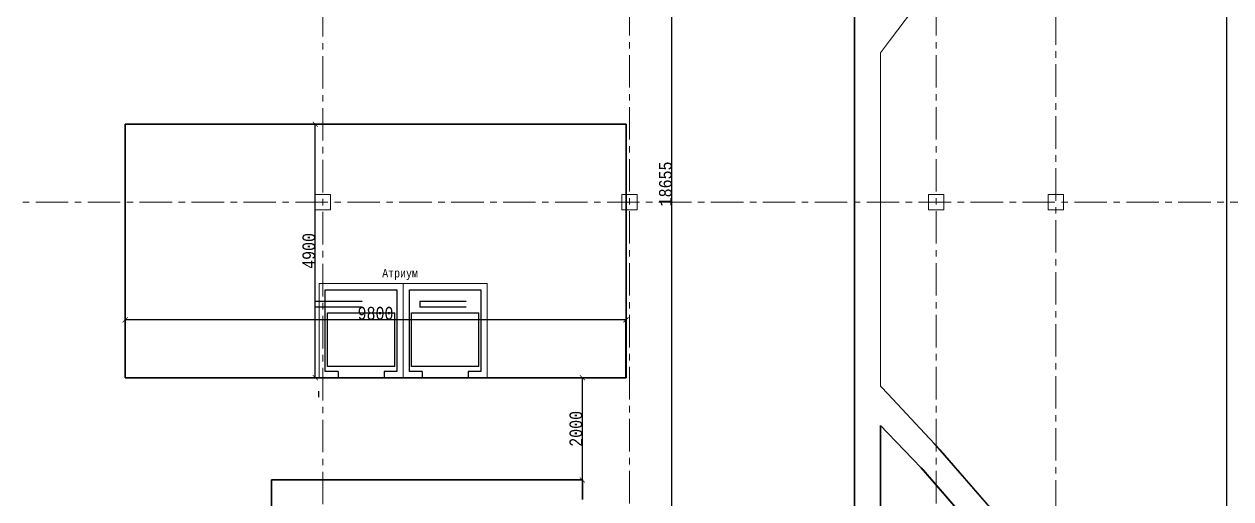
# Model space of a CAD drawing. Header units: millimetres. Extents: x -689206 to 4969298, y -1019800 to 703299.
# Drawn here: x 426683 to 450292, y 557228 to 566509 of the extents above; entities that cross this region are included whole.
import ezdxf

# ---------------------------------------------------------------- set-up
doc = ezdxf.new("R2010")
doc.units = ezdxf.units.MM
doc.linetypes.add('осеваяX2', pattern=[101.6, 63.5, -12.7, 12.7, -12.7])
for name, color, linetype, lineweight in [('несущие', 7, 'Continuous', 30), ('РАЗМЕРЫ', 7, 'Continuous', 9), ('стены', 7, 'Continuous', 20)]:
    doc.layers.add(name, color=color, linetype=linetype, lineweight=lineweight)
doc.styles.add('Аннотативный', font='isocteur.ttf', dxfattribs={"width": 0.7, "height": 250})
doc.dimstyles.new('Аннотативный', dxfattribs={"dimscale": 0, "dimtxt": 250, "dimasz": 100, "dimexe": 1.25, "dimexo": 0.625, "dimtad": 1, "dimdec": 0, "dimtxsty": 'Аннотативный', "dimblk": 'ARCHTICK', "dimcen": 2.5, "dimadec": 0, "dimazin": 0, "dimtfac": 1, "dimtdec": 0, "dimtmove": 0, "dimatfit": 3, "dimfxl": 1, "dimarcsym": 0})

# ---------------------------------------------------------------- blocks, each defined once
blk = doc.blocks.new('_ArchTick')
at = {"color": 0, "linetype": 'ByBlock', "const_width": 0.15}
blk.add_lwpolyline([(-0.5, -0.5), (0.5, 0.5)], dxfattribs=at)
blk = doc.blocks.new('*D692')
at = {"layer": 'Defpoints', "color": 0, "linetype": 'ByBlock', "lineweight": 20, "transparency": 16777216}
for p in [(439358, 572712), (439358, 572712), (439358, 554057)]:
    blk.add_point(p, dxfattribs=at)
at = {"layer": 'РАЗМЕРЫ', "color": 0, "linetype": 'ByBlock', "lineweight": -2, "transparency": 16777216}
for p, q in [((439358, 554057), (439358, 572712)), ((439359, 572712), (439359, 572712)), ((439359, 554057), (439359, 554057))]:
    blk.add_line(p, q, dxfattribs=at)
at = {"layer": 'РАЗМЕРЫ', "color": 0, "linetype": 'ByBlock', "lineweight": -2, "transparency": 16777216, "xscale": 100, "yscale": 100, "zscale": 100}
for p, rotation in [((439358, 572712), 90), ((439358, 554057), 270)]:
    blk.add_blockref('_ArchTick', p, dxfattribs=dict(at, rotation=rotation))
at = {"layer": 'РАЗМЕРЫ', "color": 0, "linetype": 'ByBlock', "lineweight": 25, "transparency": 16777216, "insert": (439232, 563385), "char_height": 250, "attachment_point": 5, "rotation": 90, "style": 'Аннотативный'}
blk.add_mtext('18655', dxfattribs=at)
blk = doc.blocks.new('*D694')
at = {"layer": 'Defpoints', "color": 0, "linetype": 'ByBlock', "lineweight": 20, "transparency": 16777216}
for p in [(432380, 564553), (432380, 564553), (432380, 559597)]:
    blk.add_point(p, dxfattribs=at)
at = {"layer": 'РАЗМЕРЫ', "color": 0, "linetype": 'ByBlock', "lineweight": -2, "transparency": 16777216}
for p, q in [((432380, 559597), (432380, 564553)), ((432381, 564553), (432382, 564553)), ((432381, 559597), (432382, 559597))]:
    blk.add_line(p, q, dxfattribs=at)
at = {"layer": 'РАЗМЕРЫ', "color": 0, "linetype": 'ByBlock', "lineweight": -2, "transparency": 16777216, "xscale": 100, "yscale": 100, "zscale": 100}
for p, rotation in [((432380, 564553), 90), ((432380, 559597), 270)]:
    blk.add_blockref('_ArchTick', p, dxfattribs=dict(at, rotation=rotation))
at = {"layer": 'РАЗМЕРЫ', "color": 0, "linetype": 'ByBlock', "lineweight": 20, "transparency": 16777216, "insert": (432255, 562075), "char_height": 250, "attachment_point": 5, "rotation": 90, "style": 'Аннотативный'}
blk.add_mtext('4900', dxfattribs=at)
blk = doc.blocks.new('*D695')
at = {"layer": 'Defpoints', "color": 0, "linetype": 'ByBlock', "lineweight": 20, "transparency": 16777216}
for p in [(428658, 560728), (428658, 559597), (438458, 559597)]:
    blk.add_point(p, dxfattribs=at)
at = {"layer": 'РАЗМЕРЫ', "color": 0, "linetype": 'ByBlock', "lineweight": -2, "transparency": 16777216}
for p, q in [((428658, 559598), (428658, 560729)), ((438458, 560728), (428658, 560728)), ((438458, 559598), (438458, 560729))]:
    blk.add_line(p, q, dxfattribs=at)
at = {"layer": 'РАЗМЕРЫ', "color": 0, "linetype": 'ByBlock', "lineweight": -2, "transparency": 16777216, "xscale": 100, "yscale": 100, "zscale": 100, "rotation": 180}
blk.add_blockref('_ArchTick', (428658, 560728), dxfattribs=at)
at = {"layer": 'РАЗМЕРЫ', "color": 0, "linetype": 'ByBlock', "lineweight": -2, "transparency": 16777216, "xscale": 100, "yscale": 100, "zscale": 100}
blk.add_blockref('_ArchTick', (438458, 560728), dxfattribs=at)
at = {"layer": 'РАЗМЕРЫ', "color": 0, "linetype": 'ByBlock', "lineweight": 20, "transparency": 16777216, "insert": (433558, 560854), "char_height": 250, "attachment_point": 5, "style": 'Аннотативный'}
blk.add_mtext('9800', dxfattribs=at)
blk = doc.blocks.new('*D710')
at = {"layer": 'Defpoints', "color": 0, "linetype": 'ByBlock', "lineweight": 20, "transparency": 16777216}
for p in [(437606, 559597), (437606, 559597), (437606, 557597)]:
    blk.add_point(p, dxfattribs=at)
at = {"layer": 'РАЗМЕРЫ', "color": 0, "linetype": 'ByBlock', "lineweight": -2, "transparency": 16777216}
for p, q in [((437606, 557597), (437606, 559597)), ((437607, 559597), (437607, 559597)), ((437607, 557597), (437607, 557597))]:
    blk.add_line(p, q, dxfattribs=at)
at = {"layer": 'РАЗМЕРЫ', "color": 0, "linetype": 'ByBlock', "lineweight": -2, "transparency": 16777216, "xscale": 100, "yscale": 100, "zscale": 100}
for p, rotation in [((437606, 559597), 90), ((437606, 557597), 270)]:
    blk.add_blockref('_ArchTick', p, dxfattribs=dict(at, rotation=rotation))
at = {"layer": 'РАЗМЕРЫ', "color": 0, "linetype": 'ByBlock', "lineweight": 20, "transparency": 16777216, "insert": (437480, 558597), "char_height": 250, "attachment_point": 5, "rotation": 90, "style": 'Аннотативный'}
blk.add_mtext('2000', dxfattribs=at)

msp = doc.modelspace()

# ---------------------------------------------------------------- linework, layer by layer
at = {"layer": 'несущие', "lineweight": 25}
msp.add_line((450206.7, 570049.8), (450206.7, 555575.4), dxfattribs=at)
at = {"layer": 'РАЗМЕРЫ', "linetype": 'ByBlock', "lineweight": 20}
for p, q in [((444429.4, 567266.9), (443612.8, 566182.9)), ((443612.8, 566182.9), (443437.4, 565950)), ((443437.4, 559432.6), (443437.4, 565950)), ((432455.7, 561435.5), (432455.7, 559595.5)), ((432455.7, 561435.5), (434101.3, 561435.5)), ((434101.3, 561435.5), (434101.3, 559595.5)), ((435741.3, 561435.5), (434101.3, 561435.5)), ((435741.3, 561315.5), (435741.3, 561435.5)), ((435741.3, 559595.5), (435741.3, 561315.5)), ((443453.6, 559415.4), (443437.4, 559432.6)), ((443583.5, 559278.4), (443453.6, 559415.4)), ((444394.7, 558409.9), (443583.5, 559278.4))]:
    msp.add_line(p, q, dxfattribs=at)
at = {"layer": 'РАЗМЕРЫ', "linetype": 'ByBlock', "lineweight": 30}
for p, q in [((428658.4, 559597.2), (428658.4, 564552.8)), ((438458.5, 564552.8), (428658.4, 564552.8)), ((438458.5, 559597.2), (438458.5, 564552.8)), ((428658.4, 559597.2), (436783.3, 559597.2)), ((436783.3, 559597.2), (438458.5, 559597.2)), ((438069.5, 559597.2), (438042.5, 559597.2)), ((443437.4, 556364), (443437.4, 558663.6)), ((443583, 558512.2), (443437.4, 558663.6)), ((444233.3, 557835.9), (443583, 558512.2)), ((437606.1, 557597.3), (431526.1, 557597.3)), ((431526.1, 554217.3), (431526.1, 557597.3)), ((431526.1, 557597.3), (437606.1, 557597.3)), ((437606.1, 557597.3), (437606.1, 557217.3))]:
    msp.add_line(p, q, dxfattribs=at)
at = {"layer": 'РАЗМЕРЫ', "lineweight": 20}
for p, q in [((444394.7, 558409.9), (444615.1, 558174)), ((444615.1, 558174), (446882.5, 555575.4))]:
    msp.add_line(p, q, dxfattribs=at)
at = {"layer": 'РАЗМЕРЫ', "lineweight": 30}
for p, q in [((444233.3, 557835.9), (446650.7, 555065.4)), ((444266.1, 557799.4), (446650.7, 555066.6))]:
    msp.add_line(p, q, dxfattribs=at)
at = {"layer": 'стены', "color": 1, "linetype": 'осеваяX2', "lineweight": 15, "ltscale": 10}
for p, q in [((438527.6, 583174.8), (438527.6, 539027.3)), ((444527.6, 583174.8), (444527.6, 538879.3)), ((446867.7, 582996.8), (446867.7, 538701.3)), ((432527.6, 575029.3), (432527.6, 539027.3)), ((402527.6, 563029.3), (474677.6, 563029.3))]:
    msp.add_line(p, q, dxfattribs=at)
at = {"layer": 'стены', "lineweight": 30}
for p, q in [((442927.3, 566644.6), (442927.3, 555884.7)), ((444266.1, 557799.4), (446197, 555586.5)), ((444266.1, 557799.4), (446206.7, 555575.4))]:
    msp.add_line(p, q, dxfattribs=at)
at = {"layer": 'стены', "color": 18, "lineweight": 25, "true_color": 0x000000}
for p, q in [((432575.7, 559715.5), (432575.7, 561315.5)), ((432575.7, 561315.5), (433975.7, 561315.5)), ((433975.7, 561315.5), (433975.7, 559715.5)), ((434221.3, 559715.5), (434221.3, 561315.5)), ((434221.3, 561315.5), (435621.3, 561315.5)), ((435621.3, 561315.5), (435621.3, 559715.5)), ((433298.7, 561085.5), (432392.7, 561085.5)), ((433298.7, 560975.5), (432392.7, 560975.5)), ((433298.7, 560975.5), (433096.2, 560975.5)), ((435333.3, 561085.5), (434427.3, 561085.5)), ((434427.3, 561085.5), (434427.3, 560975.5)), ((435333.3, 560975.5), (434427.3, 560975.5)), ((435333.3, 560975.5), (435130.8, 560975.5)), ((432617.7, 559818.5), (432617.7, 560865.5)), ((432617.7, 560865.5), (433933.7, 560865.5)), ((433933.7, 559818.5), (433933.7, 560865.5)), ((434263.3, 559818.5), (434263.3, 560865.5)), ((434263.3, 560865.5), (435579.3, 560865.5)), ((435579.3, 559818.5), (435579.3, 560865.5)), ((433933.7, 559818.5), (432617.7, 559818.5)), ((435579.3, 559818.5), (434263.3, 559818.5)), ((432436.7, 559595.5), (432066.7, 559595.5)), ((432825.7, 559715.5), (432575.7, 559715.5)), ((432825.7, 559715.5), (432825.7, 559595.5)), ((433975.7, 559715.5), (433725.7, 559715.5)), ((433725.7, 559715.5), (433725.7, 559595.5)), ((434095.7, 559595.5), (433725.7, 559595.5)), ((433975.7, 559715.5), (433933.7, 559715.5)), ((434471.3, 559595.5), (434101.3, 559595.5)), ((434471.3, 559715.5), (434221.3, 559715.5)), ((434471.3, 559715.5), (434471.3, 559595.5)), ((435621.3, 559715.5), (435371.3, 559715.5)), ((435371.3, 559715.5), (435371.3, 559595.5)), ((435741.3, 559595.5), (435371.3, 559595.5)), ((435621.3, 559715.5), (435579.3, 559715.5)), ((432444.8, 559335.6), (432444.8, 559215.6))]:
    msp.add_line(p, q, dxfattribs=at)
at = {"layer": 'стены', "lineweight": 20}
for p, q in [((444452.1, 558349.6), (444464, 558333.8)), ((444464, 558333.8), (446870.7, 555575.4))]:
    msp.add_line(p, q, dxfattribs=at)
at = {"layer": 'стены', "color": 240, "true_color": 0xed1f24}
for points in [[(432377.6, 563181.4), (432677.6, 563181.4), (432677.6, 562881.4), (432377.6, 562881.4)], [(438377.6, 563179.3), (438677.6, 563179.3), (438677.6, 562879.3), (438377.6, 562879.3)], [(444377.6, 563179.3), (444677.6, 563179.3), (444677.6, 562879.3), (444377.6, 562879.3)], [(446717.7, 563179.3), (447017.7, 563179.3), (447017.7, 562879.3), (446717.7, 562879.3)]]:
    msp.add_lwpolyline(points, close=True, dxfattribs=at)

# ---------------------------------------------------------------- texts
at = {"color": 18, "true_color": 0x000000, "insert": (433689.4, 561723.6), "char_height": 165.8, "width": 766.271, "attachment_point": 1, "style": 'Аннотативный'}
msp.add_mtext('Атриум', dxfattribs=at)

# ---------------------------------------------------------------- dimensions: what is measured, and where the dimension line sits
at = {"layer": 'РАЗМЕРЫ', "linetype": 'ByBlock', "lineweight": 25}
dim = msp.add_linear_dim(base=(439357.9922, 572711.9043), p1=(439357.9922, 554057.3509), p2=(439357.9922, 572711.9043), angle=90, dimstyle='Аннотативный', dxfattribs=at)
dim.commit()
dim.dimension.update_dxf_attribs({"geometry": '*D692', "text_midpoint": (439232.3672, 563384.6276)})
at = {"layer": 'РАЗМЕРЫ', "linetype": 'ByBlock', "lineweight": 20}
dim = msp.add_aligned_dim(p1=(432380.3, 559597.2), p2=(432380.3, 564552.8), distance=0, text='4900', dimstyle='Аннотативный', dxfattribs=at)
dim.commit()
dim.dimension.update_dxf_attribs({"geometry": '*D694', "text_midpoint": (432254.7, 562075)})
for p1, p2, distance, picture, middle in [((438458.5, 559597.2), (428658.4, 559597.2), -1131, '*D695', (433558.4, 560853.8)), ((437606.1, 557597.3), (437606.1, 559597.2), 0, '*D710', (437480.5, 558597.3))]:
    dim = msp.add_aligned_dim(p1=p1, p2=p2, distance=distance, dimstyle='Аннотативный', dxfattribs=at)
    dim.commit()
    dim.dimension.update_dxf_attribs({"geometry": picture, "text_midpoint": middle})

doc.saveas('drawing.dxf')
